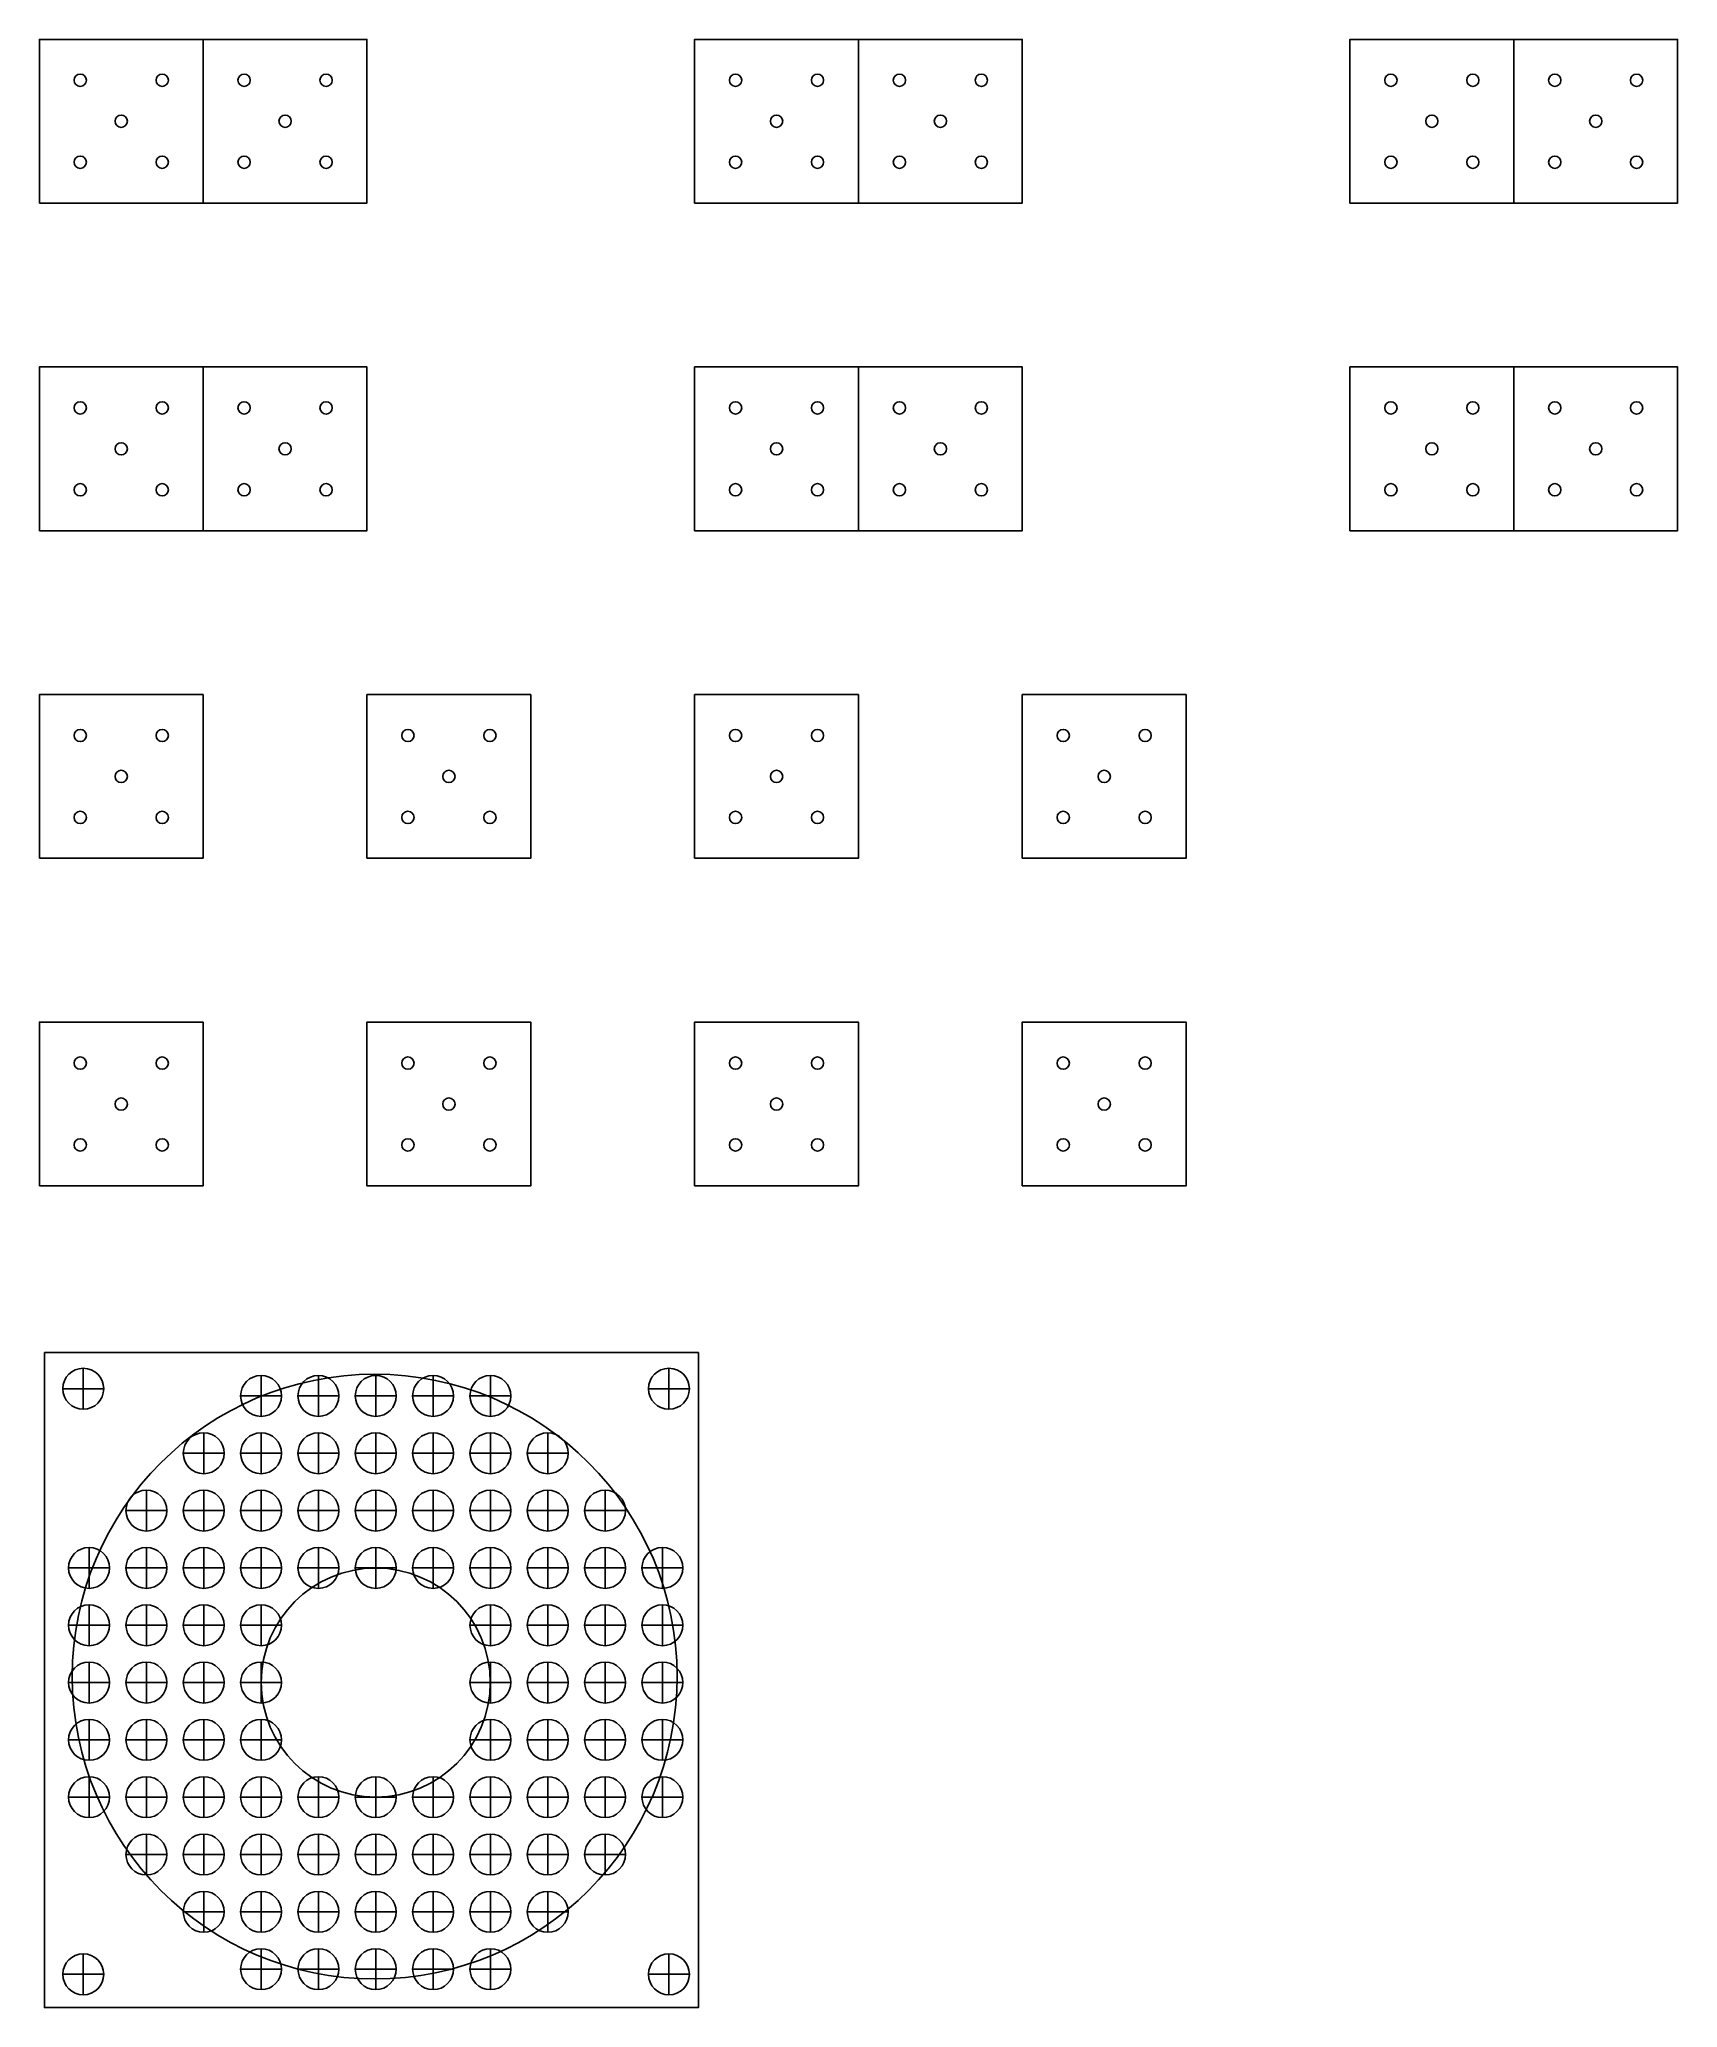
# Model space of a CAD drawing. Header units: millimetres. Extents: x 80 to 280, y -179 to 62.
import ezdxf

# ---------------------------------------------------------------- set-up
doc = ezdxf.new("R2010")
doc.units = ezdxf.units.MM

msp = doc.modelspace()

# ---------------------------------------------------------------- linework, layer by layer
at = {"color": 6}
for p, q in [((85.25, -100.71), (85.25, -105.71)), ((156.75, -100.71), (156.75, -105.71)), ((82.75, -103.21), (87.75, -103.21)), ((154.25, -103.21), (159.25, -103.21)), ((85.25, -172.21), (85.25, -177.21)), ((156.75, -172.21), (156.75, -177.21)), ((82.75, -174.71), (87.75, -174.71)), ((154.25, -174.71), (159.25, -174.71))]:
    msp.add_line(p, q, dxfattribs=at)
at = {"color": 2}
for p, q in [((106.96, -101.58), (106.96, -106.58)), ((113.96, -101.58), (113.96, -106.58)), ((120.96, -101.58), (120.96, -106.58)), ((127.96, -101.58), (127.96, -106.58)), ((134.96, -101.58), (134.96, -106.58)), ((104.46, -104.08), (109.46, -104.08)), ((111.46, -104.08), (116.46, -104.08)), ((118.46, -104.08), (123.46, -104.08)), ((125.46, -104.08), (130.46, -104.08)), ((132.46, -104.08), (137.46, -104.08)), ((99.96, -108.58), (99.96, -113.58)), ((106.96, -108.58), (106.96, -113.58)), ((113.96, -108.58), (113.96, -113.58)), ((120.96, -108.58), (120.96, -113.58)), ((127.96, -108.58), (127.96, -113.58)), ((134.96, -108.58), (134.96, -113.58)), ((141.96, -108.58), (141.96, -113.58)), ((97.46, -111.08), (102.46, -111.08)), ((104.46, -111.08), (109.46, -111.08)), ((111.46, -111.08), (116.46, -111.08)), ((118.46, -111.08), (123.46, -111.08)), ((125.46, -111.08), (130.46, -111.08)), ((132.46, -111.08), (137.46, -111.08)), ((139.46, -111.08), (144.46, -111.08)), ((92.96, -115.58), (92.96, -120.58)), ((99.96, -115.58), (99.96, -120.58)), ((106.96, -115.58), (106.96, -120.58)), ((113.96, -115.58), (113.96, -120.58)), ((120.96, -115.58), (120.96, -120.58)), ((127.96, -115.58), (127.96, -120.58)), ((134.96, -115.58), (134.96, -120.58)), ((141.96, -115.58), (141.96, -120.58)), ((148.96, -115.58), (148.96, -120.58)), ((90.46, -118.08), (95.46, -118.08)), ((97.46, -118.08), (102.46, -118.08)), ((104.46, -118.08), (109.46, -118.08)), ((111.46, -118.08), (116.46, -118.08)), ((118.46, -118.08), (123.46, -118.08)), ((125.46, -118.08), (130.46, -118.08)), ((132.46, -118.08), (137.46, -118.08)), ((139.46, -118.08), (144.46, -118.08)), ((146.46, -118.08), (151.46, -118.08)), ((85.96, -122.58), (85.96, -127.58)), ((92.96, -122.58), (92.96, -127.58)), ((99.96, -122.58), (99.96, -127.58)), ((106.96, -122.58), (106.96, -127.58)), ((113.96, -122.58), (113.96, -127.58)), ((120.96, -122.58), (120.96, -127.58)), ((127.96, -122.58), (127.96, -127.58)), ((134.96, -122.58), (134.96, -127.58)), ((141.96, -122.58), (141.96, -127.58)), ((148.96, -122.58), (148.96, -127.58)), ((155.96, -122.58), (155.96, -127.58)), ((83.46, -125.08), (88.46, -125.08)), ((90.46, -125.08), (95.46, -125.08)), ((97.46, -125.08), (102.46, -125.08)), ((104.46, -125.08), (109.46, -125.08)), ((111.46, -125.08), (116.46, -125.08)), ((118.46, -125.08), (123.46, -125.08)), ((125.46, -125.08), (130.46, -125.08)), ((132.46, -125.08), (137.46, -125.08)), ((139.46, -125.08), (144.46, -125.08)), ((146.46, -125.08), (151.46, -125.08)), ((153.46, -125.08), (158.46, -125.08)), ((85.96, -129.58), (85.96, -134.58)), ((92.96, -129.58), (92.96, -134.58)), ((99.96, -129.58), (99.96, -134.58)), ((106.96, -129.58), (106.96, -134.58)), ((134.96, -129.58), (134.96, -134.58)), ((141.96, -129.58), (141.96, -134.58)), ((148.96, -129.58), (148.96, -134.58)), ((155.96, -129.58), (155.96, -134.58)), ((83.46, -132.08), (88.46, -132.08)), ((90.46, -132.08), (95.46, -132.08)), ((97.46, -132.08), (102.46, -132.08)), ((104.46, -132.08), (109.46, -132.08)), ((132.46, -132.08), (137.46, -132.08)), ((139.46, -132.08), (144.46, -132.08)), ((146.46, -132.08), (151.46, -132.08)), ((153.46, -132.08), (158.46, -132.08)), ((85.96, -136.58), (85.96, -141.58)), ((92.96, -136.58), (92.96, -141.58)), ((99.96, -136.58), (99.96, -141.58)), ((106.96, -136.58), (106.96, -141.58)), ((134.96, -136.58), (134.96, -141.58)), ((141.96, -136.58), (141.96, -141.58)), ((148.96, -136.58), (148.96, -141.58)), ((155.96, -136.58), (155.96, -141.58)), ((83.46, -139.08), (88.46, -139.08)), ((90.46, -139.08), (95.46, -139.08)), ((97.46, -139.08), (102.46, -139.08)), ((104.46, -139.08), (109.46, -139.08)), ((132.46, -139.08), (137.46, -139.08)), ((139.46, -139.08), (144.46, -139.08)), ((146.46, -139.08), (151.46, -139.08)), ((153.46, -139.08), (158.46, -139.08)), ((85.96, -143.58), (85.96, -148.58)), ((92.96, -143.58), (92.96, -148.58)), ((99.96, -143.58), (99.96, -148.58)), ((106.96, -143.58), (106.96, -148.58)), ((134.96, -143.58), (134.96, -148.58)), ((141.96, -143.58), (141.96, -148.58)), ((148.96, -143.58), (148.96, -148.58)), ((155.96, -143.58), (155.96, -148.58)), ((83.46, -146.08), (88.46, -146.08)), ((90.46, -146.08), (95.46, -146.08)), ((97.46, -146.08), (102.46, -146.08)), ((104.46, -146.08), (109.46, -146.08)), ((132.46, -146.08), (137.46, -146.08)), ((139.46, -146.08), (144.46, -146.08)), ((146.46, -146.08), (151.46, -146.08)), ((153.46, -146.08), (158.46, -146.08)), ((85.96, -150.58), (85.96, -155.58)), ((92.96, -150.58), (92.96, -155.58)), ((99.96, -150.58), (99.96, -155.58)), ((106.96, -150.58), (106.96, -155.58)), ((113.96, -150.58), (113.96, -155.58)), ((120.96, -150.58), (120.96, -155.58)), ((127.96, -150.58), (127.96, -155.58)), ((134.96, -150.58), (134.96, -155.58)), ((141.96, -150.58), (141.96, -155.58)), ((148.96, -150.58), (148.96, -155.58)), ((155.96, -150.58), (155.96, -155.58)), ((83.46, -153.08), (88.46, -153.08)), ((90.46, -153.08), (95.46, -153.08)), ((97.46, -153.08), (102.46, -153.08)), ((104.46, -153.08), (109.46, -153.08)), ((111.46, -153.08), (116.46, -153.08)), ((118.46, -153.08), (123.46, -153.08)), ((125.46, -153.08), (130.46, -153.08)), ((132.46, -153.08), (137.46, -153.08)), ((139.46, -153.08), (144.46, -153.08)), ((146.46, -153.08), (151.46, -153.08)), ((153.46, -153.08), (158.46, -153.08)), ((92.96, -157.58), (92.96, -162.58)), ((99.96, -157.58), (99.96, -162.58)), ((106.96, -157.58), (106.96, -162.58)), ((113.96, -157.58), (113.96, -162.58)), ((120.96, -157.58), (120.96, -162.58)), ((127.96, -157.58), (127.96, -162.58)), ((134.96, -157.58), (134.96, -162.58)), ((141.96, -157.58), (141.96, -162.58)), ((148.96, -157.58), (148.96, -162.58)), ((90.46, -160.08), (95.46, -160.08)), ((97.46, -160.08), (102.46, -160.08)), ((104.46, -160.08), (109.46, -160.08)), ((111.46, -160.08), (116.46, -160.08)), ((118.46, -160.08), (123.46, -160.08)), ((125.46, -160.08), (130.46, -160.08)), ((132.46, -160.08), (137.46, -160.08)), ((139.46, -160.08), (144.46, -160.08)), ((146.46, -160.08), (151.46, -160.08)), ((99.96, -164.58), (99.96, -169.58)), ((106.96, -164.58), (106.96, -169.58)), ((113.96, -164.58), (113.96, -169.58)), ((120.96, -164.58), (120.96, -169.58)), ((127.96, -164.58), (127.96, -169.58)), ((134.96, -164.58), (134.96, -169.58)), ((141.96, -164.58), (141.96, -169.58)), ((97.46, -167.08), (102.46, -167.08)), ((104.46, -167.08), (109.46, -167.08)), ((111.46, -167.08), (116.46, -167.08)), ((118.46, -167.08), (123.46, -167.08)), ((125.46, -167.08), (130.46, -167.08)), ((132.46, -167.08), (137.46, -167.08)), ((139.46, -167.08), (144.46, -167.08)), ((106.96, -171.58), (106.96, -176.58)), ((113.96, -171.58), (113.96, -176.58)), ((120.96, -171.58), (120.96, -176.58)), ((127.96, -171.58), (127.96, -176.58)), ((134.96, -171.58), (134.96, -176.58)), ((104.46, -174.08), (109.46, -174.08)), ((111.46, -174.08), (116.46, -174.08)), ((118.46, -174.08), (123.46, -174.08)), ((125.46, -174.08), (130.46, -174.08)), ((132.46, -174.08), (137.46, -174.08))]:
    msp.add_line(p, q, dxfattribs=at)
for points in [[(79.89, 41.56), (79.89, 61.56), (99.89, 61.56), (99.89, 41.56)], [(99.89, 41.56), (99.89, 61.56), (119.89, 61.56), (119.89, 41.56)], [(159.89, 41.56), (159.89, 61.56), (179.89, 61.56), (179.89, 41.56)], [(179.89, 41.56), (179.89, 61.56), (199.89, 61.56), (199.89, 41.56)], [(239.89, 41.56), (239.89, 61.56), (259.89, 61.56), (259.89, 41.56)], [(259.89, 41.56), (259.89, 61.56), (279.89, 61.56), (279.89, 41.56)], [(79.89, 1.56), (79.89, 21.56), (99.89, 21.56), (99.89, 1.56)], [(99.89, 1.56), (99.89, 21.56), (119.89, 21.56), (119.89, 1.56)], [(159.89, 1.56), (159.89, 21.56), (179.89, 21.56), (179.89, 1.56)], [(179.89, 1.56), (179.89, 21.56), (199.89, 21.56), (199.89, 1.56)], [(239.89, 1.56), (239.89, 21.56), (259.89, 21.56), (259.89, 1.56)], [(259.89, 1.56), (259.89, 21.56), (279.89, 21.56), (279.89, 1.56)], [(79.89, -38.44), (79.89, -18.44), (99.89, -18.44), (99.89, -38.44)], [(119.89, -38.44), (119.89, -18.44), (139.89, -18.44), (139.89, -38.44)], [(159.89, -38.44), (159.89, -18.44), (179.89, -18.44), (179.89, -38.44)], [(199.89, -38.44), (199.89, -18.44), (219.89, -18.44), (219.89, -38.44)], [(79.89, -78.44), (79.89, -58.44), (99.89, -58.44), (99.89, -78.44)], [(119.89, -78.44), (119.89, -58.44), (139.89, -58.44), (139.89, -78.44)], [(159.89, -78.44), (159.89, -58.44), (179.89, -58.44), (179.89, -78.44)], [(199.89, -78.44), (199.89, -58.44), (219.89, -58.44), (219.89, -78.44)]]:
    msp.add_lwpolyline(points, close=True)
at = {"color": 6}
msp.add_lwpolyline([(80.5, -98.8), (80.5, -178.78), (160.36, -178.78), (160.36, -98.8)], close=True, dxfattribs=at)
for centre in [(84.89, 56.56), (94.89, 56.56), (104.89, 56.56), (114.89, 56.56), (164.89, 56.56), (174.89, 56.56), (184.89, 56.56), (194.89, 56.56), (244.89, 56.56), (254.89, 56.56), (264.89, 56.56), (274.89, 56.56), (89.89, 51.56), (109.89, 51.56), (169.89, 51.56), (189.89, 51.56), (249.89, 51.56), (269.89, 51.56), (84.89, 46.56), (94.89, 46.56), (104.89, 46.56), (114.89, 46.56), (164.89, 46.56), (174.89, 46.56), (184.89, 46.56), (194.89, 46.56), (244.89, 46.56), (254.89, 46.56), (264.89, 46.56), (274.89, 46.56), (84.89, 16.56), (94.89, 16.56), (104.89, 16.56), (114.89, 16.56), (164.89, 16.56), (174.89, 16.56), (184.89, 16.56), (194.89, 16.56), (244.89, 16.56), (254.89, 16.56), (264.89, 16.56), (274.89, 16.56), (89.89, 11.56), (109.89, 11.56), (169.89, 11.56), (189.89, 11.56), (249.89, 11.56), (269.89, 11.56), (84.89, 6.56), (94.89, 6.56), (104.89, 6.56), (114.89, 6.56), (164.89, 6.56), (174.89, 6.56), (184.89, 6.56), (194.89, 6.56), (244.89, 6.56), (254.89, 6.56), (264.89, 6.56), (274.89, 6.56), (84.89, -23.44), (94.89, -23.44), (124.89, -23.44), (134.89, -23.44), (164.89, -23.44), (174.89, -23.44), (204.89, -23.44), (214.89, -23.44), (89.89, -28.44), (129.89, -28.44), (169.89, -28.44), (209.89, -28.44), (84.89, -33.44), (94.89, -33.44), (124.89, -33.44), (134.89, -33.44), (164.89, -33.44), (174.89, -33.44), (204.89, -33.44), (214.89, -33.44), (84.89, -63.44), (94.89, -63.44), (124.89, -63.44), (134.89, -63.44), (164.89, -63.44), (174.89, -63.44), (204.89, -63.44), (214.89, -63.44), (89.89, -68.44), (129.89, -68.44), (169.89, -68.44), (209.89, -68.44), (84.89, -73.44), (94.89, -73.44), (124.89, -73.44), (134.89, -73.44), (164.89, -73.44), (174.89, -73.44), (204.89, -73.44), (214.89, -73.44)]:
    msp.add_circle(centre, 0.75)
for centre, radius in [((85.25, -103.21), 2.5), ((156.75, -103.21), 2.5), ((120.83, -138.35), 36.92), ((120.96, -139.08), 13.98), ((85.25, -174.71), 2.5), ((156.75, -174.71), 2.5)]:
    msp.add_circle(centre, radius, dxfattribs=at)
at = {"color": 2}
for centre in [(106.96, -104.08), (113.96, -104.08), (120.96, -104.08), (127.96, -104.08), (134.96, -104.08), (99.96, -111.08), (106.96, -111.08), (113.96, -111.08), (120.96, -111.08), (127.96, -111.08), (134.96, -111.08), (141.96, -111.08), (92.96, -118.08), (99.96, -118.08), (106.96, -118.08), (113.96, -118.08), (120.96, -118.08), (127.96, -118.08), (134.96, -118.08), (141.96, -118.08), (148.96, -118.08), (85.96, -125.08), (92.96, -125.08), (99.96, -125.08), (106.96, -125.08), (113.96, -125.08), (120.96, -125.08), (127.96, -125.08), (134.96, -125.08), (141.96, -125.08), (148.96, -125.08), (155.96, -125.08), (85.96, -132.08), (92.96, -132.08), (99.96, -132.08), (106.96, -132.08), (134.96, -132.08), (141.96, -132.08), (148.96, -132.08), (155.96, -132.08), (85.96, -139.08), (92.96, -139.08), (99.96, -139.08), (106.96, -139.08), (134.96, -139.08), (141.96, -139.08), (148.96, -139.08), (155.96, -139.08), (85.96, -146.08), (92.96, -146.08), (99.96, -146.08), (106.96, -146.08), (134.96, -146.08), (141.96, -146.08), (148.96, -146.08), (155.96, -146.08), (85.96, -153.08), (92.96, -153.08), (99.96, -153.08), (106.96, -153.08), (113.96, -153.08), (120.96, -153.08), (127.96, -153.08), (134.96, -153.08), (141.96, -153.08), (148.96, -153.08), (155.96, -153.08), (92.96, -160.08), (99.96, -160.08), (106.96, -160.08), (113.96, -160.08), (120.96, -160.08), (127.96, -160.08), (134.96, -160.08), (141.96, -160.08), (148.96, -160.08), (99.96, -167.08), (106.96, -167.08), (113.96, -167.08), (120.96, -167.08), (127.96, -167.08), (134.96, -167.08), (141.96, -167.08), (106.96, -174.08), (113.96, -174.08), (120.96, -174.08), (127.96, -174.08), (134.96, -174.08)]:
    msp.add_circle(centre, 2.5, dxfattribs=at)

doc.saveas('drawing.dxf')
